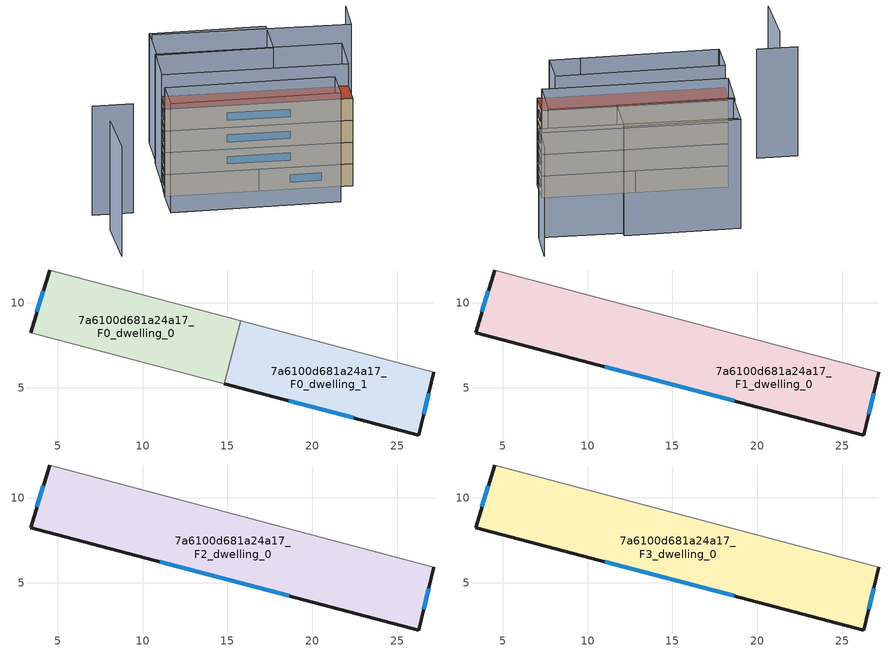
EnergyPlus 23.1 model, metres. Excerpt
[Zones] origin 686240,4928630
7a6100d681a24a17_F0_dwelling_0
 floor ground (EU_floor_Construction): 15.78,8.95 14.81,5.24 3.39,8.24 4.51,11.94 z0
 wall outside (EU_wall_Construction): 4.51,11.94 3.39,8.24 z0:3
 wall adiabatic (EU_wall_Construction): 3.39,8.24 14.81,5.24 / 15.78,8.95 4.51,11.94 z0:3
 wall to 7a6100d681a24a17_F0_dwelling_1 (EU_wall_Construction): 14.81,5.24 15.78,8.95 z0:3
 window (EU_Window_Construction): 4.13,10.71 3.76,9.48 z1:2
7a6100d681a24a17_F0_dwelling_1
 floor ground (EU_floor_Construction): 27.18,5.91 26.27,2.21 14.81,5.24 15.78,8.95 z0
 wall outside (EU_wall_Construction): 14.81,5.24 26.27,2.21 27.18,5.91 z0:3
 wall adiabatic (EU_wall_Construction): 27.18,5.91 15.78,8.95 z0:3
 window (EU_Window_Construction): 26.57,3.45 26.87,4.68 / 18.63,4.23 22.45,3.22 z1:2
7a6100d681a24a17_F1_dwelling_0
 floor to 7a6100d681a24a17_F0_dwelling_0 (EU_floor_Construction): 15.78,8.94 14.81,5.24 3.39,8.24 4.51,11.94 z3
 floor to 7a6100d681a24a17_F0_dwelling_1 (EU_floor_Construction): 27.18,5.91 26.27,2.21 14.81,5.24 15.78,8.94 z3
 wall outside (EU_wall_Construction): 4.51,11.94 3.39,8.24 26.27,2.21 27.18,5.91 z3:6
 wall adiabatic (EU_wall_Construction): 27.18,5.91 4.51,11.94 z3:6
 window (EU_Window_Construction): 26.57,3.45 26.87,4.68 / 11.01,6.23 18.64,4.22 / 4.13,10.71 3.76,9.48 z4:5
7a6100d681a24a17_F2_dwelling_0
 floor to 7a6100d681a24a17_F1_dwelling_0 (EU_floor_Construction): 27.18,5.91 26.27,2.21 3.39,8.24 4.51,11.94 z6
 wall outside (EU_wall_Construction): 4.51,11.94 3.39,8.24 26.27,2.21 27.18,5.91 z6:9
 wall adiabatic (EU_wall_Construction): 27.18,5.91 4.51,11.94 z6:9
 window (EU_Window_Construction): 26.57,3.45 26.87,4.68 / 11.01,6.23 18.64,4.22 / 4.13,10.71 3.76,9.48 z7:8
7a6100d681a24a17_F3_dwelling_0
 floor to 7a6100d681a24a17_F2_dwelling_0 (EU_floor_Construction): 27.18,5.91 26.27,2.21 3.39,8.24 4.51,11.94 z9
 wall outside (EU_wall_Construction): 4.51,11.94 3.39,8.24 26.27,2.21 27.18,5.91 z9:12
 wall adiabatic (EU_wall_Construction): 27.18,5.91 4.51,11.94 z9:12
 window (EU_Window_Construction): 26.57,3.45 26.87,4.68 / 11.01,6.23 18.64,4.22 / 4.13,10.71 3.76,9.48 z10:11
 roof outside (EU_roof_Construction): 26.27,2.21 27.18,5.91 4.51,11.94 3.39,8.24 z12
shading: 2.35,3.53 19.22,-0.64 / -7.12,6.58 -2.11,5.36 / -6.73,1.66 -8.3,-5.89 / 33.47,21.8 32.03,16.57 / 32.03,16.57 7.92,23.21 / 23.07,-1.59 2.23,3.56 / 2.23,3.56 3.39,8.24 / 3.39,8.24 24.23,3.09 / 24.23,3.09 23.07,-1.59 / 27.18,5.91 4.51,11.94 / 4.51,11.94 6.07,17.81 / 6.07,17.81 28.74,11.78 / 28.74,11.78 27.18,5.91 / 20.42,13.94 6.18,17.48 / 6.18,17.48 7.72,23.68 / 7.72,23.68 21.96,20.14 / 21.96,20.14 20.42,13.94 z0:15
[Building]
EU S2 Campaign: North Axis=0; Terrain=City; Solar Distribution=FullExterior
[Site:Location]
Bologna: Latitude=44.5; Longitude=11.25; Time Zone=1; Elevation=37
[SizingPeriod:WeatherFileDays]
AnnualSizingPeriod: Begin Month=1; Begin Day of Month=1; End Month=12; End Day of Month=31; Day of Week for Start Day=Monday; Use Weather File Daylight Saving Period=No; Use Weather File Rain and Snow Indicators=No
[MATERIAL]
EU_InternalMass_Material: Roughness=MediumRough; Thickness=0.1; Conductivity=1; Density=1800; Specific Heat=900; Thermal Absorptance=0.9; Solar Absorptance=0.7; Visible Absorptance=0.7
[MATERIAL:NOMASS] Roughness=MediumRough; Thermal Absorptance=0.9; Solar Absorptance=0.7; Visible Absorptance=0.7
Name | Thermal Resistance
EU_wall_NoMass | 0.937881
EU_roof_NoMass | 0.548572
EU_floor_NoMass | 0.71348
[WINDOWMATERIAL:SIMPLEGLAZINGSYSTEM]
EU_Window_SimpleGlazing: UFactor=4.25633; Solar Heat Gain Coefficient=0.85; Visible Transmittance=0.85
[CONSTRUCTION]
EU_wall_Construction: EU_wall_NoMass
EU_roof_Construction: EU_roof_NoMass
EU_floor_Construction: EU_floor_NoMass
EU_InternalMass_Construction: EU_InternalMass_Material
EU_Window_Construction: EU_Window_SimpleGlazing
[ZONE] Type=1; Multiplier=1; Ceiling Height=autocalculate; Floor Area=autocalculate; Part of Total Floor Area=Yes
Name | Volume
7a6100d681a24a17_F0_dwelling_0 | 135.576
7a6100d681a24a17_F1_dwelling_0 | 271.142
7a6100d681a24a17_F2_dwelling_0; 7a6100d681a24a17_F3_dwelling_0 | 271.154
7a6100d681a24a17_F0_dwelling_1 | 135.581
[INTERNALMASS] Construction=EU_InternalMass_Construction
Name | Zone or ZoneList | Surface Area
7a6100d681a24a17_F0_dwelling_0_EU_InternalMass | 7a6100d681a24a17_F0_dwelling_0 | 45.1918
7a6100d681a24a17_F0_dwelling_1_EU_InternalMass | 7a6100d681a24a17_F0_dwelling_1 | 45.1936
7a6100d681a24a17_F1_dwelling_0_EU_InternalMass | 7a6100d681a24a17_F1_dwelling_0 | 90.3842
7a6100d681a24a17_F2_dwelling_0_EU_InternalMass | 7a6100d681a24a17_F2_dwelling_0 | 90.3842
7a6100d681a24a17_F3_dwelling_0_EU_InternalMass | 7a6100d681a24a17_F3_dwelling_0 | 90.3842
[OTHEREQUIPMENT] Fuel Type=Electricity; Design Level Calculation Method=Watts/Area; Power per Zone Floor Area=1; Fraction Latent=0; Fraction Radiant=0; Fraction Lost=0; Carbon Dioxide Generation Rate=0; EndUse Subcategory=EU_Step8_InternalGains
Name | Zone or ZoneList or Space or SpaceList | Schedule
EU_Step8_InternalGain_7a6100d681a24a17_F0_dwelling_0_f000 | 7a6100d681a24a17_F0_dwelling_0 | EU_Step8_GainSchedule_7a6100d681a24a17_F0_dwelling_0_f000
EU_Step8_InternalGain_7a6100d681a24a17_F0_dwelling_1_f000 | 7a6100d681a24a17_F0_dwelling_1 | EU_Step8_GainSchedule_7a6100d681a24a17_F0_dwelling_1_f000
EU_Step8_InternalGain_7a6100d681a24a17_F1_dwelling_0_f000 | 7a6100d681a24a17_F1_dwelling_0 | EU_Step8_GainSchedule_7a6100d681a24a17_F1_dwelling_0_f000
EU_Step8_InternalGain_7a6100d681a24a17_F2_dwelling_0_f000 | 7a6100d681a24a17_F2_dwelling_0 | EU_Step8_GainSchedule_7a6100d681a24a17_F2_dwelling_0_f000
EU_Step8_InternalGain_7a6100d681a24a17_F3_dwelling_0_f000 | 7a6100d681a24a17_F3_dwelling_0 | EU_Step8_GainSchedule_7a6100d681a24a17_F3_dwelling_0_f000
[ZONEVENTILATION:DESIGNFLOWRATE] Schedule=EU_AlwaysOn; Design Flow Rate Calculation Method=AirChanges/Hour; Air Changes per Hour=0.687892; Ventilation Type=Natural; Fan Pressure Rise=0; Fan Total Efficiency=1; Constant Term Coefficient=1; Temperature Term Coefficient=0; Velocity Term Coefficient=0; Velocity Squared Term Coefficient=0; Minimum Indoor Temperature=-100; Maximum Indoor Temperature=100; Delta Temperature=-100; Minimum Outdoor Temperature=-100; Maximum Outdoor Temperature=100; Maximum Wind Speed=40
Name | Zone or ZoneList or Space or SpaceList
EU_ConstantAir_7a6100d681a24a17_F0_dwelling_0 | 7a6100d681a24a17_F0_dwelling_0
EU_ConstantAir_7a6100d681a24a17_F0_dwelling_1 | 7a6100d681a24a17_F0_dwelling_1
EU_ConstantAir_7a6100d681a24a17_F1_dwelling_0 | 7a6100d681a24a17_F1_dwelling_0
EU_ConstantAir_7a6100d681a24a17_F2_dwelling_0 | 7a6100d681a24a17_F2_dwelling_0
EU_ConstantAir_7a6100d681a24a17_F3_dwelling_0 | 7a6100d681a24a17_F3_dwelling_0
[HVACTEMPLATE:THERMOSTAT] Constant Heating Setpoint=20; Constant Cooling Setpoint=50
EU_HeatOnly_7a6100d681a24a17_F0_dwelling_0; EU_HeatOnly_7a6100d681a24a17_F0_dwelling_1; EU_HeatOnly_7a6100d681a24a17_F1_dwelling_0; EU_HeatOnly_7a6100d681a24a17_F2_dwelling_0; EU_HeatOnly_7a6100d681a24a17_F3_dwelling_0
[HVACTEMPLATE:ZONE:IDEALLOADSAIRSYSTEM] System Availability Schedule=EU_AlwaysOn; Maximum Heating Supply Air Temperature=50; Minimum Cooling Supply Air Temperature=13; Maximum Heating Supply Air Humidity Ratio=0.0156; Minimum Cooling Supply Air Humidity Ratio=0.0077; Heating Limit=NoLimit; Cooling Limit=NoLimit; Heating Availability Schedule=EU_AlwaysOn; Cooling Availability Schedule=EU_CoolingOff; Dehumidification Control Type=ConstantSensibleHeatRatio; Cooling Sensible Heat Ratio=0.7; Dehumidification Setpoint=60; Humidification Control Type=None; Humidification Setpoint=30; Outdoor Air Method=None; Outdoor Air Flow Rate per Person=0.00944; Outdoor Air Flow Rate per Zone Floor Area=0; Outdoor Air Flow Rate per Zone=0; Demand Controlled Ventilation Type=None; Outdoor Air Economizer Type=NoEconomizer; Heat Recovery Type=None; Sensible Heat Recovery Effectiveness=0.7; Latent Heat Recovery Effectiveness=0.65
Name | Template Thermostat
7a6100d681a24a17_F0_dwelling_0 | EU_HeatOnly_7a6100d681a24a17_F0_dwelling_0
7a6100d681a24a17_F0_dwelling_1 | EU_HeatOnly_7a6100d681a24a17_F0_dwelling_1
7a6100d681a24a17_F1_dwelling_0 | EU_HeatOnly_7a6100d681a24a17_F1_dwelling_0
7a6100d681a24a17_F2_dwelling_0 | EU_HeatOnly_7a6100d681a24a17_F2_dwelling_0
7a6100d681a24a17_F3_dwelling_0 | EU_HeatOnly_7a6100d681a24a17_F3_dwelling_0
[SIZING:ZONE] Zone Cooling Design Supply Air Temperature Input Method=SupplyAirTemperature; Zone Cooling Design Supply Air Temperature=13; Zone Heating Design Supply Air Temperature Input Method=SupplyAirTemperature; Zone Heating Design Supply Air Temperature=50; Zone Cooling Design Supply Air Humidity Ratio=0.008; Zone Heating Design Supply Air Humidity Ratio=0.008; Cooling Design Air Flow Method=DesignDay; Cooling Design Air Flow Rate=0; Cooling Minimum Air Flow per Zone Floor Area=0.000762; Cooling Minimum Air Flow=0; Cooling Minimum Air Flow Fraction=0.2; Heating Design Air Flow Method=DesignDay; Heating Design Air Flow Rate=0; Heating Maximum Air Flow per Zone Floor Area=0.002032; Heating Maximum Air Flow=0.141576; Heating Maximum Air Flow Fraction=0.3; Account for Dedicated Outdoor Air System=No; Dedicated Outdoor Air System Control Strategy=NeutralSupplyAir; Dedicated Outdoor Air Low Setpoint Temperature for Design=autosize; Dedicated Outdoor Air High Setpoint Temperature for Design=autosize; Zone Load Sizing Method=Sensible Load Only No Latent Load; Zone Latent Cooling Design Supply Air Humidity Ratio Input Method=HumidityRatioDifference; Zone Cooling Design Supply Air Humidity Ratio Difference=0.005; Zone Latent Heating Design Supply Air Humidity Ratio Input Method=HumidityRatioDifference; Zone Humidification Design Supply Air Humidity Ratio Difference=0.005
7a6100d681a24a17_F0_dwelling_0; 7a6100d681a24a17_F0_dwelling_1; 7a6100d681a24a17_F1_dwelling_0; 7a6100d681a24a17_F2_dwelling_0; 7a6100d681a24a17_F3_dwelling_0
[SCHEDULE:CONSTANT]
Name | Hourly Value
EU_AlwaysOn | 1
EU_CoolingOff | 0
[SCHEDULE:FILE] Column Number=1; Rows to Skip at Top=0; Number of Hours of Data=8760; Column Separator=Comma; Interpolate to Timestep=No; Minutes per Item=60; Adjust Schedule for Daylight Savings=Yes
Name | File
EU_Step8_GainSchedule_7a6100d681a24a17_F0_dwelling_0_f000 | ../../schedules/7a6100d681a24a17/7a6100d681a24a17_F0_dwelling_0_f000_gain.csv
EU_Step8_GainSchedule_7a6100d681a24a17_F0_dwelling_1_f000 | ../../schedules/7a6100d681a24a17/7a6100d681a24a17_F0_dwelling_1_f000_gain.csv
EU_Step8_GainSchedule_7a6100d681a24a17_F1_dwelling_0_f000 | ../../schedules/7a6100d681a24a17/7a6100d681a24a17_F1_dwelling_0_f000_gain.csv
EU_Step8_GainSchedule_7a6100d681a24a17_F2_dwelling_0_f000 | ../../schedules/7a6100d681a24a17/7a6100d681a24a17_F2_dwelling_0_f000_gain.csv
EU_Step8_GainSchedule_7a6100d681a24a17_F3_dwelling_0_f000 | ../../schedules/7a6100d681a24a17/7a6100d681a24a17_F3_dwelling_0_f000_gain.csv
